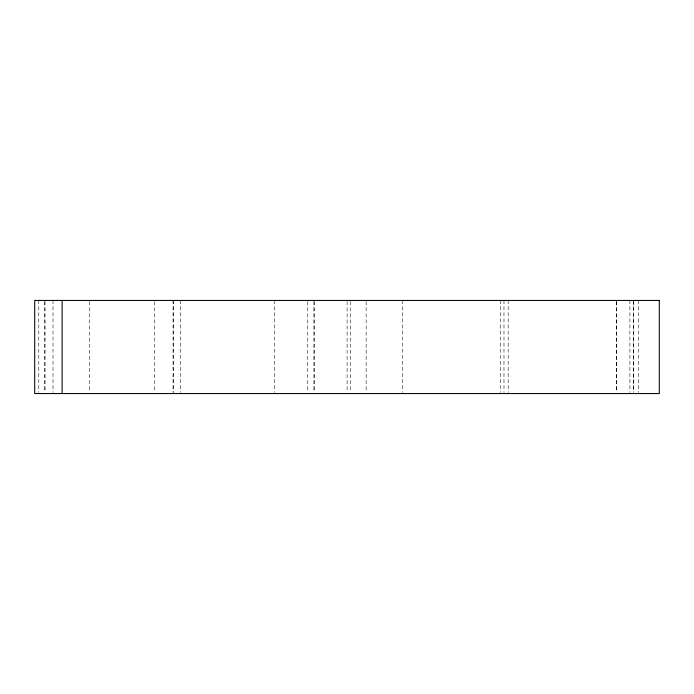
<?xml version="1.0" encoding="UTF-8"?>
<svg xmlns="http://www.w3.org/2000/svg" width="694" height="694" viewBox="0 0 694 694"><rect width="100%" height="100%" fill="white"/><g stroke="black" fill="none" stroke-linecap="round" stroke-linejoin="round"><path stroke-width="0.52" stroke-dasharray="3.47 2.6" d="M638.697 300.441L638.697 392.483M633.674 300.441L633.674 392.483M633.466 301.517L633.466 392.483M629.909 300.441L629.909 392.483M616.524 301.517L616.524 392.483M616.333 301.517L616.333 392.483M508.173 300.441L508.173 392.483M503.983 300.441L503.983 392.483M500.643 300.441L500.643 392.483M402.329 300.441L402.329 392.483M366.146 301.517L366.146 392.483M350.565 301.517L350.565 392.483M347.104 301.517L347.104 392.483M314.738 301.517L314.738 392.483M313.888 301.517L313.888 392.483M307.763 301.517L307.763 392.483M274.729 300.441L274.729 392.483M180.596 300.441L180.596 392.483M173.491 300.441L173.491 392.483M173.066 300.441L173.066 392.483M154.667 301.517L154.667 392.483M89.292 301.517L89.292 392.483M53.004 300.441L53.004 392.483M45.058 301.517L45.058 392.483M44.737 301.517L44.737 392.483M38.777 300.441L38.777 392.483"/><path stroke-width="1.04" d="M62.113 300.441L62.113 393.559M659.3 300.441L34.7 300.441L34.7 393.559L659.3 393.559L659.3 300.441"/></g></svg>
